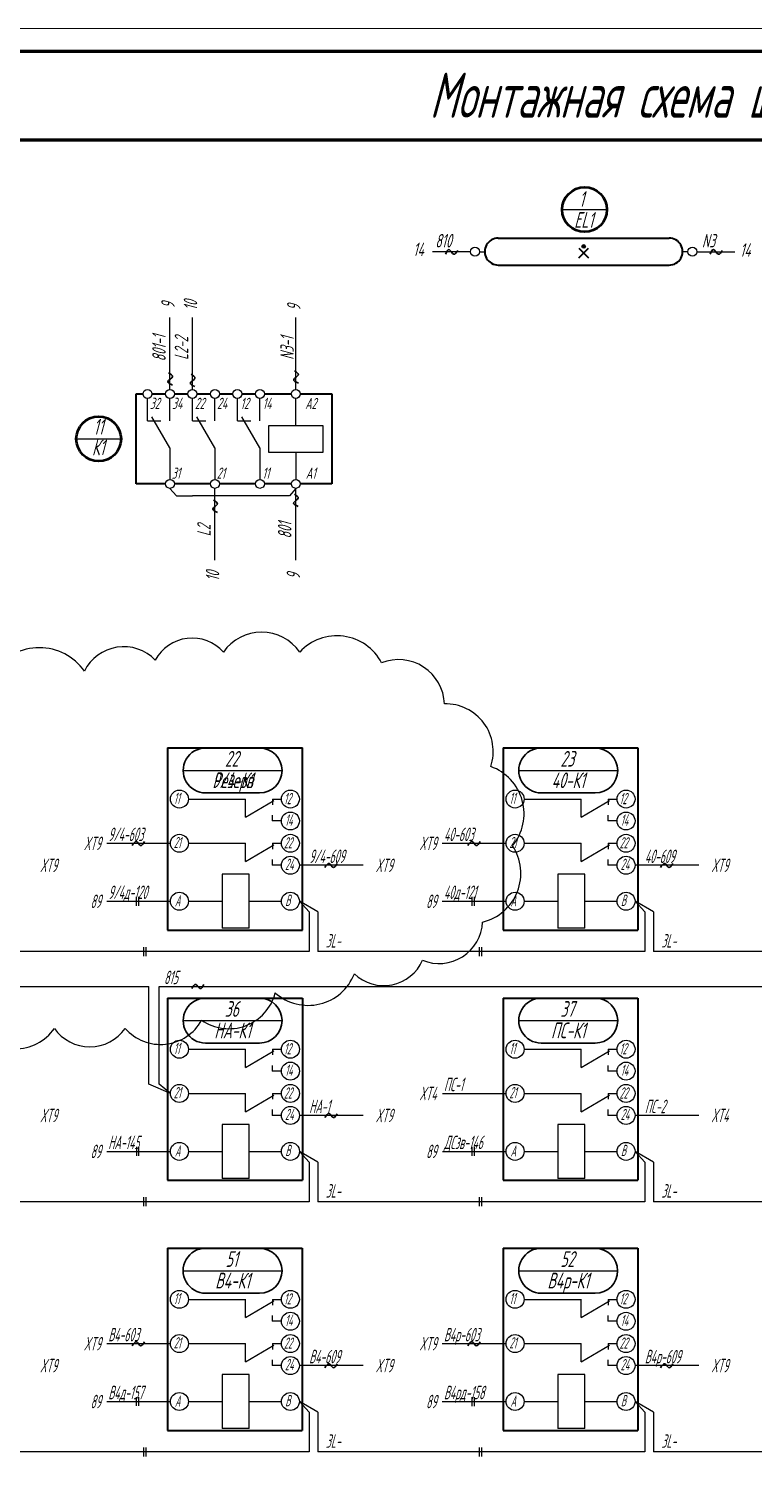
# Model space of a CAD drawing. Header units: millimetres. Extents: x -680 to 9204, y -4430 to 7779.
# Drawn here: x 2331 to 2492.3, y -260.7 to 56.9 of the extents above; entities that cross this region are included whole.
import ezdxf
from ezdxf.enums import TextEntityAlignment as Align

# ---------------------------------------------------------------- set-up
doc = ezdxf.new("R2010")
doc.units = ezdxf.units.MM
doc.layers.get('Defpoints').update_dxf_attribs({"color": 33})
for name, color, linetype, lineweight in [('Датчики', 31, 'Continuous', 50), ('Размерная', 4, 'Continuous', 25), ('Толст.рамка', 7, 'Continuous', 60), ('Тонк.рамка', 10, 'Continuous', 20)]:
    doc.layers.add(name, color=color, linetype=linetype, lineweight=lineweight)
doc.layers.add('ТЕКСТ', color=2, linetype='Continuous')
doc.layers.add('Текст.', color=51, linetype='Continuous')
doc.styles.add('Simplex', font='simplex.shx', dxfattribs={"width": 0.7, "oblique": 15})

# ---------------------------------------------------------------- blocks, each defined once
blk = doc.blocks.new('бирка')
at = {"color": 0, "linetype": 'ByBlock', "lineweight": -3}
blk.add_line((0, 0), (22, 0), dxfattribs=at)
at = {"color": 0, "linetype": 'ByBlock', "lineweight": 30}
blk.add_lwpolyline([(5, -5), (17, -5, 1), (17, 5), (5, 5, 1)], format="xyb", close=True, dxfattribs=at)

msp = doc.modelspace()

# ---------------------------------------------------------------- hatches: boundary and pattern name
at = {"ltscale": 0.3}
msp.add_hatch(color=256, dxfattribs=at).paths.add_polyline_path([(2454.098, 8.399, 1), (2454.898, 8.399, 1)])

# ---------------------------------------------------------------- linework, layer by layer
at = {"color": 5, "lineweight": 60}
msp.add_line((1996.114, 32.142), (3207.603, 32.142), dxfattribs=at)
at = {"color": 0, "linetype": 'ByBlock'}
for p, q in [((2449.707, 16.6), (2459.645, 16.6)), ((2384.453, -31.39), (2396.453, -31.39)), ((2384.453, -37.39), (2384.453, -31.39)), ((2396.453, -31.39), (2396.453, -37.39)), ((2396.453, -37.39), (2384.453, -37.39))]:
    msp.add_line(p, q, dxfattribs=at)
at = {"lineweight": 40}
for p, q in [((2435.486, 10.252), (2473.514, 10.252)), ((2453.438, 5.892), (2455.559, 8.013)), ((2453.438, 8.013), (2455.559, 5.892)), ((2435.483, 4.252), (2473.514, 4.252)), ((2354.953, -44.39), (2354.953, -24.39)), ((2354.953, -24.39), (2356.453, -24.39)), ((2358.453, -24.39), (2361.453, -24.39)), ((2363.453, -24.39), (2366.453, -24.39)), ((2368.453, -24.39), (2371.453, -24.39)), ((2373.453, -24.39), (2376.453, -24.39)), ((2378.453, -24.39), (2381.453, -24.39)), ((2383.453, -24.39), (2389.453, -24.39)), ((2391.453, -24.39), (2398.453, -24.39)), ((2398.453, -24.39), (2398.453, -44.39)), ((2361.453, -44.39), (2354.953, -44.39)), ((2371.453, -44.39), (2363.453, -44.39)), ((2381.453, -44.39), (2373.453, -44.39)), ((2389.453, -44.39), (2383.453, -44.39)), ((2398.453, -44.39), (2391.453, -44.39)), ((2361.901, -103.12), (2361.901, -143.61)), ((2361.901, -103.12), (2391.902, -103.12)), ((2391.901, -103.12), (2391.901, -143.61)), ((2436.576, -103.12), (2436.576, -143.61)), ((2436.576, -103.12), (2466.577, -103.12)), ((2466.576, -103.12), (2466.576, -143.61)), ((2361.901, -143.61), (2391.903, -143.61)), ((2436.576, -143.61), (2466.578, -143.61)), ((2361.903, -158.745), (2361.903, -199.235)), ((2361.903, -158.745), (2391.905, -158.745)), ((2391.903, -158.745), (2391.903, -199.235)), ((2436.577, -158.745), (2436.577, -199.235)), ((2436.577, -158.745), (2466.578, -158.745)), ((2466.577, -158.745), (2466.577, -199.235)), ((2361.903, -199.235), (2391.906, -199.235)), ((2436.577, -199.235), (2466.579, -199.235)), ((2361.899, -214.37), (2361.899, -254.86)), ((2361.899, -214.37), (2391.9, -214.37)), ((2391.899, -214.37), (2391.899, -254.86)), ((2436.573, -214.371), (2436.573, -254.861)), ((2436.573, -214.371), (2466.574, -214.371)), ((2466.573, -214.371), (2466.573, -254.861)), ((2361.899, -254.86), (2391.901, -254.86)), ((2436.573, -254.861), (2466.575, -254.861))]:
    msp.add_line(p, q, dxfattribs=at)
at = {"lineweight": -3}
for p, q in [((2429.308, 7.22), (2420.839, 7.22)), ((2479.688, 7.22), (2488.158, 7.22))]:
    msp.add_line(p, q, dxfattribs=at)
at = {"linetype": 'Continuous'}
for p, q in [((2431.308, 7.232), (2432.484, 7.232)), ((2477.689, 7.232), (2476.513, 7.232))]:
    msp.add_line(p, q, dxfattribs=at)
at = {"color": 7}
for p, q in [((2362.453, -23.39), (2362.453, -7.39)), ((2367.453, -23.39), (2367.453, -7.39)), ((2390.453, -23.39), (2390.453, -7.39)), ((2357.453, -30.39), (2357.453, -25.39)), ((2362.453, -30.39), (2362.453, -25.39)), ((2367.453, -30.39), (2367.453, -25.39)), ((2372.453, -30.39), (2372.453, -25.39)), ((2377.453, -30.39), (2377.453, -25.39)), ((2382.453, -30.39), (2382.453, -25.39)), ((2390.453, -31.39), (2390.453, -25.39)), ((2357.453, -30.39), (2360.453, -30.39)), ((2362.453, -36.39), (2358.453, -29.461)), ((2367.453, -30.39), (2370.453, -30.39)), ((2372.453, -36.39), (2368.453, -29.461)), ((2377.453, -30.39), (2380.453, -30.39)), ((2382.453, -36.39), (2378.453, -29.461)), ((2341.614, -34.387), (2351.552, -34.387)), ((2362.453, -36.39), (2362.453, -43.39)), ((2372.453, -36.39), (2372.453, -43.39)), ((2382.453, -36.39), (2382.453, -43.39)), ((2390.453, -37.39), (2390.453, -43.39)), ((2372.453, -61.39), (2372.453, -45.39)), ((2390.428, -61.39), (2390.428, -45.39))]:
    msp.add_line(p, q, dxfattribs=at)
at = {"color": 107}
for p, q in [((2362.453, -45.39), (2363.894, -47.08)), ((2363.894, -47.08), (2367.453, -47.08)), ((2389.012, -47.08), (2367.453, -47.08)), ((2390.453, -45.39), (2389.012, -47.08))]:
    msp.add_line(p, q, dxfattribs=at)
for p, q in [((2366.56, -114.479), (2379.25, -114.479)), ((2379.247, -118.54), (2379.249, -114.475)), ((2379.247, -118.54), (2385.591, -114.835)), ((2385.244, -114.479), (2385.243, -115.763)), ((2385.244, -114.479), (2387.243, -114.479)), ((2441.235, -114.479), (2453.925, -114.479)), ((2453.923, -118.54), (2453.924, -114.475)), ((2453.923, -118.54), (2460.266, -114.835)), ((2459.919, -114.479), (2459.918, -115.763)), ((2459.919, -114.479), (2461.918, -114.479)), ((2385.182, -118.076), (2385.181, -119.359)), ((2387.243, -119.36), (2385.181, -119.359)), ((2459.857, -118.076), (2459.857, -119.359)), ((2461.918, -119.36), (2459.857, -119.359)), ((2366.56, -124.321), (2379.25, -124.321)), ((2379.247, -128.382), (2379.249, -124.316)), ((2379.247, -128.382), (2385.591, -124.676)), ((2385.244, -124.321), (2385.243, -125.604)), ((2385.244, -124.321), (2387.243, -124.321)), ((2441.235, -124.321), (2453.925, -124.321)), ((2453.923, -128.382), (2453.924, -124.316)), ((2453.923, -128.382), (2460.266, -124.676)), ((2459.919, -124.321), (2459.918, -125.604)), ((2459.919, -124.321), (2461.918, -124.321)), ((2385.182, -127.917), (2385.181, -129.201)), ((2387.243, -129.202), (2385.181, -129.201)), ((2459.857, -127.917), (2459.857, -129.201)), ((2461.918, -129.202), (2459.857, -129.201)), ((2374.068, -131.203), (2374.068, -143.203)), ((2380.068, -131.203), (2374.068, -131.203)), ((2380.068, -143.203), (2380.068, -131.203)), ((2448.744, -131.203), (2448.744, -143.203)), ((2454.744, -131.203), (2448.744, -131.203)), ((2454.744, -143.203), (2454.744, -131.203)), ((2366.56, -137.199), (2374.066, -137.199)), ((2380.066, -137.199), (2387.243, -137.199)), ((2393.443, -139.57), (2391.243, -137.199)), ((2395.37, -139.57), (2391.245, -137.199)), ((2393.443, -139.57), (2393.443, -148.416)), ((2395.37, -139.57), (2395.37, -148.416)), ((2441.235, -137.199), (2448.741, -137.199)), ((2454.741, -137.199), (2461.918, -137.199)), ((2468.118, -139.57), (2465.918, -137.199)), ((2470.045, -139.57), (2465.92, -137.199)), ((2468.118, -139.57), (2468.118, -148.416)), ((2470.045, -139.57), (2470.045, -148.416)), ((2380.068, -143.203), (2374.068, -143.203)), ((2454.744, -143.203), (2448.744, -143.203)), ((2393.443, -148.416), (2320.694, -148.416)), ((2468.118, -148.416), (2395.37, -148.416)), ((2542.794, -148.416), (2470.045, -148.416)), ((2285.398, -156.13), (2357.734, -156.13)), ((2357.734, -177.864), (2357.734, -156.13)), ((2360.075, -177.864), (2360.075, -156.13)), ((2360.075, -156.13), (2507.086, -156.13)), ((2366.562, -170.104), (2379.252, -170.104)), ((2379.25, -174.165), (2379.252, -170.1)), ((2379.25, -174.165), (2385.594, -170.46)), ((2385.246, -170.104), (2387.246, -170.104)), ((2385.246, -170.104), (2385.246, -171.388)), ((2441.236, -170.104), (2453.926, -170.104)), ((2453.923, -174.165), (2453.925, -170.1)), ((2453.923, -174.165), (2460.267, -170.46)), ((2459.92, -170.104), (2459.919, -171.388)), ((2459.92, -170.104), (2461.919, -170.104)), ((2385.185, -173.701), (2385.184, -174.984)), ((2459.858, -173.701), (2459.857, -174.984)), ((2387.246, -174.985), (2385.184, -174.984)), ((2461.919, -174.985), (2459.857, -174.984)), ((2362.562, -179.947), (2357.734, -177.864)), ((2362.562, -179.947), (2360.075, -177.864)), ((2366.562, -179.946), (2379.252, -179.946)), ((2379.25, -184.007), (2379.252, -179.941)), ((2379.25, -184.007), (2385.594, -180.301)), ((2385.246, -179.946), (2387.246, -179.946)), ((2385.246, -179.946), (2385.246, -181.229)), ((2441.236, -179.946), (2453.926, -179.946)), ((2453.923, -184.007), (2453.925, -179.941)), ((2453.923, -184.007), (2460.267, -180.301)), ((2459.92, -179.946), (2459.919, -181.229)), ((2459.92, -179.946), (2461.919, -179.946)), ((2385.185, -183.542), (2385.184, -184.826)), ((2459.858, -183.542), (2459.857, -184.826)), ((2374.071, -186.828), (2374.071, -198.828)), ((2380.071, -186.828), (2374.071, -186.828)), ((2380.071, -198.828), (2380.071, -186.828)), ((2387.246, -184.827), (2385.184, -184.826)), ((2448.745, -186.828), (2448.745, -198.828)), ((2454.745, -186.828), (2448.745, -186.828)), ((2454.745, -198.828), (2454.745, -186.828)), ((2461.919, -184.827), (2459.857, -184.826)), ((2366.562, -192.824), (2374.069, -192.824)), ((2380.069, -192.824), (2387.246, -192.824)), ((2395.375, -195.194), (2391.25, -192.823)), ((2393.45, -195.194), (2391.25, -192.823)), ((2441.236, -192.824), (2448.742, -192.824)), ((2454.742, -192.824), (2461.919, -192.824)), ((2468.123, -195.194), (2465.923, -192.823)), ((2470.05, -195.194), (2465.925, -192.823)), ((2393.45, -195.194), (2393.45, -204.039)), ((2395.375, -195.194), (2395.375, -204.039)), ((2468.123, -195.194), (2468.123, -204.039)), ((2470.05, -195.194), (2470.05, -204.039)), ((2380.071, -198.828), (2374.071, -198.828)), ((2454.745, -198.828), (2448.745, -198.828)), ((2393.45, -204.039), (2320.701, -204.039)), ((2468.123, -204.039), (2395.375, -204.039)), ((2542.799, -204.039), (2470.05, -204.039)), ((2366.558, -225.729), (2379.248, -225.729)), ((2379.245, -229.79), (2379.247, -225.725)), ((2379.245, -229.79), (2385.589, -226.084)), ((2385.242, -225.729), (2385.241, -227.013)), ((2385.242, -225.729), (2387.241, -225.729)), ((2441.232, -225.73), (2453.922, -225.73)), ((2453.919, -229.791), (2453.921, -225.726)), ((2453.919, -229.791), (2460.263, -226.086)), ((2459.916, -225.73), (2459.915, -227.014)), ((2459.916, -225.73), (2461.915, -225.73)), ((2385.18, -229.326), (2385.18, -230.609)), ((2387.241, -230.61), (2385.18, -230.609)), ((2459.854, -229.327), (2459.854, -230.61)), ((2461.915, -230.611), (2459.854, -230.61)), ((2366.558, -235.571), (2379.248, -235.571)), ((2379.245, -239.631), (2379.247, -235.566)), ((2379.245, -239.631), (2385.589, -235.926)), ((2385.242, -235.571), (2385.241, -236.854)), ((2385.242, -235.571), (2387.241, -235.571)), ((2441.232, -235.572), (2453.922, -235.572)), ((2453.919, -239.633), (2453.921, -235.567)), ((2453.919, -239.633), (2460.263, -235.927)), ((2459.916, -235.572), (2459.915, -236.855)), ((2459.916, -235.572), (2461.915, -235.572)), ((2385.18, -239.167), (2385.18, -240.451)), ((2387.241, -240.452), (2385.18, -240.451)), ((2459.854, -239.168), (2459.854, -240.452)), ((2461.915, -240.453), (2459.854, -240.452)), ((2374.067, -242.453), (2374.067, -254.453)), ((2380.067, -242.453), (2374.067, -242.453)), ((2380.067, -254.453), (2380.067, -242.453)), ((2448.741, -242.454), (2448.741, -254.454)), ((2454.741, -242.454), (2448.741, -242.454)), ((2454.741, -254.454), (2454.741, -242.454)), ((2366.558, -248.449), (2374.064, -248.449)), ((2380.064, -248.449), (2387.241, -248.449)), ((2393.443, -250.82), (2391.243, -248.449)), ((2395.37, -250.82), (2391.245, -248.449)), ((2393.443, -250.82), (2393.443, -259.665)), ((2395.37, -250.82), (2395.37, -259.665)), ((2441.232, -248.45), (2448.738, -248.45)), ((2454.738, -248.45), (2461.915, -248.45)), ((2468.117, -250.821), (2465.917, -248.45)), ((2470.042, -250.82), (2465.918, -248.449)), ((2468.117, -250.821), (2468.117, -259.666)), ((2470.042, -250.82), (2470.042, -259.665)), ((2380.067, -254.453), (2374.067, -254.453)), ((2454.741, -254.454), (2448.741, -254.454)), ((2393.445, -259.664), (2320.696, -259.664)), ((2468.117, -259.665), (2395.368, -259.665)), ((2542.79, -259.665), (2470.04, -259.665))]:
    msp.add_line(p, q)
at = {"ltscale": 5}
for p, q in [((2423.049, -124.322), (2437.235, -124.322)), ((2480.104, -129.203), (2465.918, -129.203)), ((2423.049, -137.199), (2437.235, -137.199)), ((2423.054, -179.942), (2437.239, -179.942)), ((2405.431, -184.828), (2391.246, -184.828)), ((2480.108, -184.823), (2465.923, -184.823)), ((2348.377, -192.824), (2362.562, -192.824)), ((2423.054, -192.82), (2437.239, -192.82)), ((2348.371, -235.571), (2362.556, -235.571)), ((2423.046, -235.571), (2437.232, -235.571)), ((2405.425, -240.452), (2391.24, -240.452)), ((2480.101, -240.452), (2465.915, -240.452)), ((2348.371, -248.448), (2362.556, -248.448)), ((2423.046, -248.448), (2437.232, -248.448))]:
    msp.add_line(p, q, dxfattribs=at)
at = {"ltscale": 0.3}
for centre in [(2430.308, 7.232), (2478.689, 7.232)]:
    msp.add_circle(centre, 1, dxfattribs=at)
for centre, radius in [((2454.498, 8.399), 0.4), ((2364.56, -114.479), 2), ((2389.243, -114.479), 2), ((2439.235, -114.479), 2), ((2463.918, -114.479), 2), ((2389.243, -119.36), 2), ((2463.918, -119.36), 2), ((2364.56, -124.321), 2), ((2389.243, -124.321), 2), ((2439.235, -124.321), 2), ((2463.918, -124.321), 2), ((2389.243, -129.202), 2), ((2463.918, -129.202), 2), ((2364.56, -137.199), 2), ((2389.243, -137.199), 2), ((2439.235, -137.199), 2), ((2463.918, -137.199), 2), ((2364.562, -170.104), 2), ((2389.246, -170.104), 2), ((2439.236, -170.104), 2), ((2463.919, -170.104), 2), ((2389.246, -174.985), 2), ((2463.919, -174.985), 2), ((2364.562, -179.946), 2), ((2389.246, -179.946), 2), ((2439.236, -179.946), 2), ((2463.919, -179.946), 2), ((2389.246, -184.827), 2), ((2463.919, -184.827), 2), ((2364.562, -192.824), 2), ((2389.246, -192.824), 2), ((2439.236, -192.824), 2), ((2463.919, -192.824), 2), ((2364.558, -225.729), 2), ((2389.241, -225.729), 2), ((2439.232, -225.73), 2), ((2463.915, -225.73), 2), ((2389.241, -230.61), 2), ((2463.915, -230.611), 2), ((2364.558, -235.571), 2), ((2389.241, -235.571), 2), ((2439.232, -235.572), 2), ((2463.915, -235.572), 2), ((2389.241, -240.452), 2), ((2463.915, -240.453), 2), ((2364.558, -248.449), 2), ((2389.241, -248.449), 2), ((2439.232, -248.45), 2), ((2463.915, -248.45), 2)]:
    msp.add_circle(centre, radius)
at = {"color": 0, "linetype": 'ByBlock'}
for centre in [(2357.453, -24.39), (2362.453, -24.39), (2367.453, -24.39), (2372.453, -24.39), (2377.453, -24.39), (2382.453, -24.39), (2390.453, -24.39), (2362.453, -44.39), (2372.453, -44.39), (2382.453, -44.39), (2390.453, -44.39)]:
    msp.add_circle(centre, 1, dxfattribs=at)
at = {"lineweight": 40}
for centre, start, end in [((2435.484, 7.252), 89.97034, 269.97034), ((2473.513, 7.252), 270.02966, 90.02966)]:
    msp.add_arc(centre, 3, start, end, dxfattribs=at)
at = {"color": 30, "linetype": 'ByBlock', "lineweight": 30}
for points, end_tangent in [([(2426.492, 7.52), (2425.623, 6.652), (2424.543, 7.694), (2423.757, 6.652)], (-1, 0)), ([(2485.341, 7.52), (2484.473, 6.652), (2483.393, 7.694), (2482.607, 6.652)], (-1, 0)), ([(2362.152, -19.69), (2363.021, -20.559), (2361.978, -21.639), (2363.021, -22.425)], (0, -1)), ([(2367.152, -20.026), (2368.021, -20.894), (2366.978, -21.974), (2368.021, -22.76)], (0, -1)), ([(2390.152, -19.241), (2391.021, -20.11), (2389.978, -21.19), (2391.021, -21.976)], (0, -1)), ([(2390.128, -46.668), (2390.996, -47.537), (2389.954, -48.616), (2390.996, -49.402)], (0, -1)), ([(2372.152, -48.011), (2373.021, -48.88), (2371.978, -49.96), (2373.021, -50.746)], (0, -1)), ([(2431.475, -123.94), (2430.606, -124.808), (2429.673, -123.907), (2428.74, -124.808)], (-1, 0)), ([(2474.344, -128.821), (2473.475, -129.689), (2472.542, -128.788), (2471.609, -129.689)], (-1, 0)), ([(2370.016, -155.748), (2369.148, -156.616), (2368.215, -155.715), (2367.282, -156.616)], (-1, 0)), ([(2399.671, -184.446), (2398.803, -185.314), (2397.87, -184.413), (2396.937, -185.314)], (-1, 0)), ([(2356.796, -235.188), (2355.928, -236.057), (2354.995, -235.156), (2354.062, -236.057)], (-1, 0)), ([(2431.472, -235.188), (2430.603, -236.057), (2429.67, -235.156), (2428.737, -236.057)], (-1, 0)), ([(2399.665, -240.069), (2398.797, -240.938), (2397.864, -240.037), (2396.931, -240.938)], (-1, 0)), ([(2474.341, -240.069), (2473.472, -240.938), (2472.539, -240.037), (2471.606, -240.938)], (-1, 0))]:
    msp.add_spline(points, degree=3, dxfattribs=dict(at, end_tangent=end_tangent))
at = {"layer": 'Defpoints', "ltscale": 5}
for p, q in [((2348.374, -124.322), (2362.56, -124.322)), ((2405.428, -129.203), (2391.243, -129.203)), ((2348.374, -137.199), (2362.56, -137.199))]:
    msp.add_line(p, q, dxfattribs=at)
at = {"layer": 'Defpoints', "ltscale": 0.9}
for p, q in [((2354.967, -136.199), (2354.967, -138.199)), ((2355.467, -136.199), (2355.467, -138.199))]:
    msp.add_line(p, q, dxfattribs=at)
at = {"layer": 'Defpoints', "color": 1}
msp.add_lwpolyline([(2319.129, -165.478, 0.5205671), (2336.728, -165.478, 0.5205671), (2336.728, -165.478, 0.5205671), (2352.505, -165.478, 0.5205671), (2352.505, -165.478, 0.5205671), (2369.497, -163.658, 0.5205671), (2369.497, -163.658, 0.5205671), (2385.881, -157.594, 0.5205671), (2385.881, -157.594, 0.5205671), (2403.48, -153.349, 0.5205671), (2403.48, -153.349, 0.5205671), (2418.651, -150.317, 0.5205671), (2418.651, -150.317, 0.5205671), (2432.001, -141.827, 0.5205671), (2432.001, -141.827, 0.5205671), (2438.676, -124.847, 0.5205671), (2438.676, -124.847, 0.5205671), (2433.822, -107.261, 0.5205671), (2433.822, -107.261, 0.5205671), (2423.505, -93.313, 0.5205671), (2423.505, -93.313, 0.5205671), (2409.548, -84.217, 0.5205671), (2409.548, -84.217, 0.5205671), (2391.343, -81.791, 0.5205671), (2391.343, -81.791, 0.5205671), (2374.352, -81.791, 0.5205671), (2374.352, -81.791, 0.5205671), (2359.181, -83.61, 0.5205671), (2359.181, -83.61, 0.5205671), (2343.403, -86.036, 0.5205671), (2343.403, -86.036, 0.5205671), (2323.377, -86.036, 0.5205671)], format="xyb", dxfattribs=at)
at = {"layer": 'Defpoints', "linetype": 'ByBlock', "lineweight": 30, "end_tangent": (-1, 0)}
for points in [[(2356.8, -123.94), (2355.931, -124.808), (2354.998, -123.907), (2354.065, -124.808)], [(2399.668, -128.821), (2398.8, -129.689), (2397.867, -128.788), (2396.934, -129.689)]]:
    msp.add_spline(points, degree=3, dxfattribs=at)
at = {"layer": 'Датчики'}
for centre in [(2454.685, 16.598), (2346.592, -34.39)]:
    msp.add_circle(centre, 4.979, dxfattribs=at)
at = {"layer": 'Размерная', "ltscale": 0.9}
for p, q in [((2429.642, -136.199), (2429.642, -138.199)), ((2430.142, -136.199), (2430.142, -138.199)), ((2356.569, -147.416), (2356.569, -149.416)), ((2357.069, -147.416), (2357.069, -149.416)), ((2431.244, -147.416), (2431.244, -149.416)), ((2431.744, -147.416), (2431.744, -149.416)), ((2354.97, -191.824), (2354.97, -193.824)), ((2355.47, -191.824), (2355.47, -193.824)), ((2429.645, -191.822), (2429.645, -193.822)), ((2430.145, -191.822), (2430.145, -193.822)), ((2356.576, -203.039), (2356.576, -205.039)), ((2357.076, -203.039), (2357.076, -205.039)), ((2431.249, -203.039), (2431.249, -205.039)), ((2431.749, -203.039), (2431.749, -205.039)), ((2354.964, -247.448), (2354.964, -249.448)), ((2355.464, -247.448), (2355.464, -249.448)), ((2429.638, -247.449), (2429.638, -249.449)), ((2430.138, -247.449), (2430.138, -249.449)), ((2356.57, -258.664), (2356.57, -260.664)), ((2357.07, -258.664), (2357.07, -260.664)), ((2431.243, -258.665), (2431.243, -260.665)), ((2431.743, -258.665), (2431.743, -260.665))]:
    msp.add_line(p, q, dxfattribs=at)
at = {"layer": 'Толст.рамка'}
msp.add_line((1985.172, 51.855), (3220.172, 51.855), dxfattribs=at)
at = {"layer": 'Тонк.рамка'}
msp.add_line((3225.172, 56.855), (1965.172, 56.855), dxfattribs=at)

# ---------------------------------------------------------------- block references
at = {"layer": 'Датчики', "rotation": 359.9750029476415}
for p in [(2365.385, -108.118), (2440.06, -108.118), (2365.388, -163.743), (2440.061, -163.743), (2365.383, -219.368), (2440.057, -219.369)]:
    msp.add_blockref('бирка', p, dxfattribs=at)

# ---------------------------------------------------------------- texts
at = {"layer": 'Defpoints', "style": 'Simplex', "oblique": 15, "width": 0.6}
msp.add_text('9/4-К1', height=3.5, dxfattribs=at).set_placement((2376.385, -112.059), align=Align.CENTER)
at = {"layer": 'Defpoints', "style": 'Simplex', "oblique": 15, "width": 0.5}
for s, p in [('XT9', (2347.077, -125.838)), ('XT9', (2337.328, -130.719)), ('XT9', (2412.003, -130.719)), ('89', (2347.077, -138.716))]:
    msp.add_text(s, height=3, dxfattribs=at).set_placement(p, align=Align.RIGHT)
for s, p in [('9/4-603', (2348.721, -123.83)), ('9/4-609', (2393.414, -128.711)), ('9/4д-120', (2348.721, -136.707))]:
    msp.add_text(s, height=3, dxfattribs=at).set_placement(p)
at = {"layer": 'ТЕКСТ', "style": 'Simplex', "oblique": 15, "width": 0.6}
for s, p in [('1', (2454.032, 17.204)), ('EL1', (2454.502, 12.552)), ('11', (2346.509, -33.44)), ('К1', (2346.497, -38.031)), ('22', (2376.175, -107.281)), ('23', (2450.85, -107.281)), ('Резерв', (2376.386, -112.059)), ('40-К1', (2451.06, -112.059)), ('36', (2376.178, -162.906)), ('37', (2450.851, -162.906)), ('HA-К1', (2376.388, -167.684)), ('ПС-К1', (2451.064, -167.679)), ('51', (2376.173, -218.531)), ('52', (2450.847, -218.532)), ('В4-К1', (2376.382, -223.307)), ('В4р-К1', (2451.056, -223.308))]:
    msp.add_text(s, height=3.5, dxfattribs=at).set_placement(p, align=Align.CENTER)
at = {"layer": 'ТЕКСТ', "style": 'Simplex', "oblique": 15}
for s, width, p in [('810', 0.6, (2421.475, 8.179)), ('N3', 0.6, (2480.817, 8.179)), ('14', 0.6, (2416.563, 6.259)), ('14', 0.6, (2489.275, 6.118)), ('40-603', 0.5, (2423.397, -123.83)), ('40-609', 0.5, (2468.09, -128.711)), ('40д-121', 0.5, (2423.397, -136.707)), ('3L-', 0.5, (2397.12, -147.495)), ('3L-', 0.5, (2471.796, -147.495)), ('815', 0.5, (2361.117, -155.649)), ('ПС-1', 0.5, (2423.401, -179.45)), ('HA-1', 0.5, (2393.417, -184.336)), ('ПС-2', 0.5, (2468.094, -184.332)), ('HA-145', 0.5, (2348.724, -192.332)), ('ДСзв-146', 0.5, (2423.401, -192.328)), ('3L-', 0.5, (2397.125, -203.119)), ('3L-', 0.5, (2471.801, -203.119)), ('В4-603', 0.5, (2348.72, -235.078)), ('В4р-603', 0.5, (2423.395, -235.078)), ('В4-609', 0.5, (2393.413, -239.959)), ('В4р-609', 0.5, (2468.088, -239.959)), ('В4д-157', 0.5, (2348.72, -247.955)), ('В4рд-158', 0.5, (2423.395, -247.955)), ('3L-', 0.5, (2397.121, -258.745)), ('3L-', 0.5, (2471.793, -258.745))]:
    msp.add_text(s, height=3, dxfattribs=dict(at, width=width)).set_placement(p)
at = {"layer": 'ТЕКСТ', "style": 'Simplex', "oblique": 15, "width": 0.6}
for s, p in [('10', (2368.507, -4.687)), ('9', (2363.507, -4.687)), ('9', (2391.507, -5.187)), ('801-1', (2361.507, -14.232)), ('L2-2', (2366.507, -14.232)), ('N3-1', (2390.007, -14.232)), ('L2', (2371.507, -54.732)), ('801', (2389.482, -54.732)), ('10', (2373.427, -64.906)), ('9', (2391.403, -64.906))]:
    msp.add_text(s, height=3, rotation=90, dxfattribs=at).set_placement(p, align=Align.CENTER)
at = {"layer": 'ТЕКСТ', "linetype": 'ByBlock', "style": 'Simplex', "oblique": 15, "width": 0.6}
for s, p in [('32', (2359.056, -26.489)), ('34', (2364.056, -26.489)), ('22', (2369.056, -26.489)), ('24', (2374.056, -26.489)), ('12', (2379.056, -26.489)), ('14', (2384.056, -26.489)), ('A2', (2393.775, -26.511)), ('31', (2363.775, -42.011)), ('21', (2373.775, -42.011)), ('11', (2383.775, -42.011)), ('A1', (2393.775, -42.011))]:
    msp.add_text(s, height=2.5, dxfattribs=at).set_placement(p, align=Align.MIDDLE)
at = {"layer": 'ТЕКСТ', "style": 'Simplex', "oblique": 15, "width": 0.5}
for s, p in [('11', (2363.289, -115.541)), ('12', (2387.8, -115.619)), ('11', (2437.964, -115.541)), ('12', (2462.476, -115.619)), ('14', (2388.041, -120.398)), ('14', (2462.716, -120.398)), ('21', (2363.289, -125.383)), ('22', (2387.8, -125.46)), ('21', (2437.964, -125.383)), ('22', (2462.476, -125.46)), ('24', (2388.041, -130.24)), ('24', (2462.716, -130.24)), ('А', (2363.548, -138.335)), ('В', (2388.103, -138.249)), ('А', (2438.223, -138.335)), ('В', (2462.779, -138.249)), ('11', (2363.291, -171.166)), ('12', (2387.803, -171.244)), ('11', (2437.965, -171.166)), ('12', (2462.476, -171.244)), ('14', (2388.044, -176.023)), ('14', (2462.717, -176.023)), ('21', (2363.291, -181.008)), ('22', (2387.803, -181.085)), ('21', (2437.965, -181.008)), ('22', (2462.476, -181.085)), ('24', (2388.044, -185.865)), ('24', (2462.717, -185.865)), ('А', (2363.55, -193.96)), ('В', (2388.106, -193.874)), ('А', (2438.224, -193.96)), ('В', (2462.779, -193.874)), ('11', (2363.287, -226.791)), ('12', (2387.799, -226.869)), ('11', (2437.961, -226.792)), ('12', (2462.473, -226.87)), ('14', (2388.039, -231.648)), ('14', (2462.713, -231.649)), ('21', (2363.287, -236.633)), ('22', (2387.799, -236.71)), ('21', (2437.961, -236.634)), ('22', (2462.473, -236.711)), ('24', (2388.039, -241.49)), ('24', (2462.713, -241.491)), ('А', (2363.546, -249.585)), ('В', (2388.102, -249.499)), ('А', (2438.22, -249.586)), ('В', (2462.776, -249.5))]:
    msp.add_text(s, height=2.5, rotation=0.00001, dxfattribs=at).set_placement(p)
for s, p in [('XT9', (2421.753, -125.838)), ('XT9', (2486.678, -130.719)), ('89', (2421.753, -138.716)), ('XT4', (2421.757, -181.459)), ('XT9', (2337.328, -186.344)), ('XT9', (2412.006, -186.344)), ('XT4', (2486.683, -186.34)), ('89', (2347.08, -194.341)), ('89', (2421.757, -194.337)), ('XT9', (2347.074, -237.087)), ('XT9', (2421.749, -237.087)), ('XT9', (2337.327, -241.968)), ('XT9', (2412, -241.968)), ('XT9', (2486.675, -241.968)), ('89', (2347.074, -249.965)), ('89', (2421.749, -249.965))]:
    msp.add_text(s, height=3, dxfattribs=at).set_placement(p, align=Align.RIGHT)
at = {"layer": 'Текст.', "lineweight": 40, "style": 'Simplex', "oblique": 15, "width": 0.6}
msp.add_text('Монтажная схема щита контроллера ЩК', height=10, dxfattribs=at).set_placement((2420.215, 37.036))

doc.saveas('drawing.dxf')
